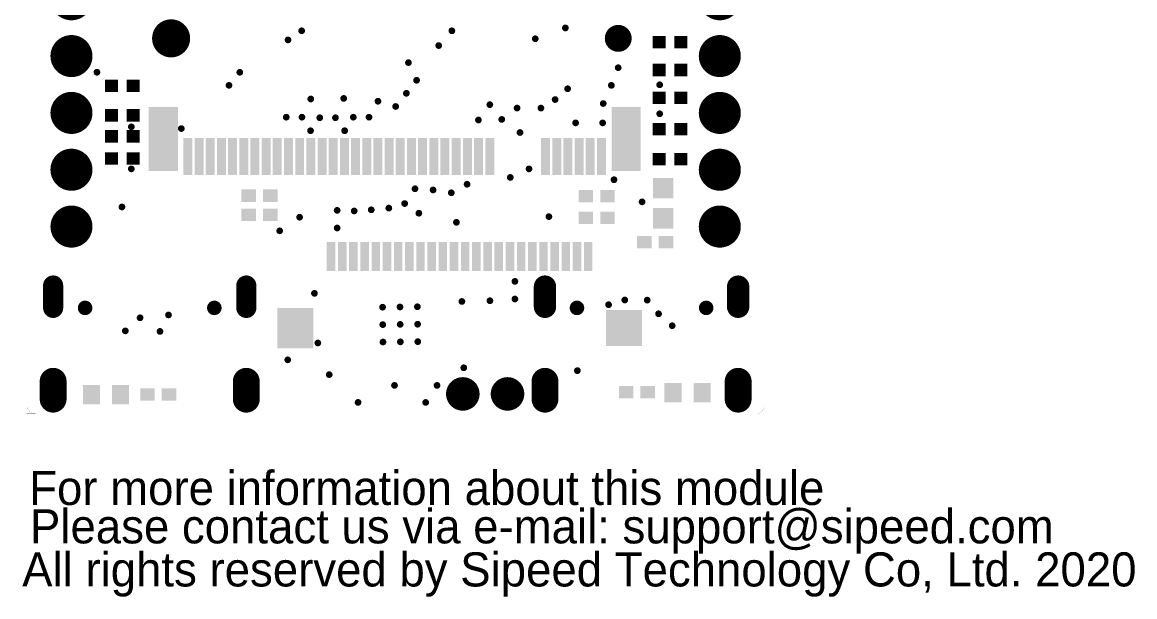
# Model space of a CAD drawing. Header units: millimetres. Extents: x -16.7 to 33.1, y -30.7 to 22.5.
# Drawn here: x -16.7 to 33.06, y -30.68 to -5 of the extents above; entities that cross this region are included whole.
import ezdxf

# ---------------------------------------------------------------- set-up
doc = ezdxf.new("R2010")
doc.units = ezdxf.units.MM
for name, color, linetype in [('KeepOutLayer', 6, 'Continuous'), ('PadHoleLayer', 156, 'Continuous'), ('TopSolder', 216, 'Continuous'), ('ViaHoleLayer', 16, 'Continuous')]:
    doc.layers.add(name, color=color, linetype=linetype)

# ---------------------------------------------------------------- blocks, each defined once
blk = doc.blocks.new('R0402_M_1')
at = {"layer": 'TopSolder'}
for points in [[(-0.808, -0.279), (-0.157, -0.279), (-0.808, 0.279), (-0.157, 0.279)], [(0.157, -0.279), (0.808, -0.279), (0.157, 0.279), (0.808, 0.279)]]:
    blk.add_solid(points, dxfattribs=at)
blk = doc.blocks.new('R0402_M_4')
at = {"layer": 'TopSolder'}
for points in [[(-0.808, -0.279), (-0.157, -0.279), (-0.808, 0.279), (-0.157, 0.279)], [(0.157, -0.279), (0.808, -0.279), (0.157, 0.279), (0.808, 0.279)]]:
    blk.add_solid(points, dxfattribs=at)
blk = doc.blocks.new('R0402_M_5')
at = {"layer": 'TopSolder'}
for points in [[(-0.808, -0.279), (-0.157, -0.279), (-0.808, 0.279), (-0.157, 0.279)], [(0.157, -0.279), (0.808, -0.279), (0.157, 0.279), (0.808, 0.279)]]:
    blk.add_solid(points, dxfattribs=at)
blk = doc.blocks.new('ESD0402_M_9')
at = {"layer": 'TopSolder'}
for points in [[(-0.773, -0.279), (-0.192, -0.279), (-0.773, 0.279), (-0.192, 0.279)], [(0.192, -0.279), (0.773, -0.279), (0.192, 0.279), (0.773, 0.279)]]:
    blk.add_solid(points, dxfattribs=at)
blk = doc.blocks.new('ESD0402_M_10')
at = {"layer": 'TopSolder'}
for points in [[(-0.773, -0.279), (-0.192, -0.279), (-0.773, 0.279), (-0.192, 0.279)], [(0.192, -0.279), (0.773, -0.279), (0.192, 0.279), (0.773, 0.279)]]:
    blk.add_solid(points, dxfattribs=at)
blk = doc.blocks.new('ESD0402_M_11')
at = {"layer": 'TopSolder'}
for points in [[(-0.773, -0.279), (-0.192, -0.279), (-0.773, 0.279), (-0.192, 0.279)], [(0.192, -0.279), (0.773, -0.279), (0.192, 0.279), (0.773, 0.279)]]:
    blk.add_solid(points, dxfattribs=at)
blk = doc.blocks.new('ESD0402_M_13')
at = {"layer": 'TopSolder'}
for points in [[(-0.773, -0.279), (-0.192, -0.279), (-0.773, 0.279), (-0.192, 0.279)], [(0.192, -0.279), (0.773, -0.279), (0.192, 0.279), (0.773, 0.279)]]:
    blk.add_solid(points, dxfattribs=at)
blk = doc.blocks.new('ESD0402_M_17')
at = {"layer": 'TopSolder'}
for points in [[(-0.773, -0.279), (-0.192, -0.279), (-0.773, 0.279), (-0.192, 0.279)], [(0.192, -0.279), (0.773, -0.279), (0.192, 0.279), (0.773, 0.279)]]:
    blk.add_solid(points, dxfattribs=at)
blk = doc.blocks.new('ESD0402_M_18')
at = {"layer": 'TopSolder'}
for points in [[(-0.773, -0.279), (-0.192, -0.279), (-0.773, 0.279), (-0.192, 0.279)], [(0.192, -0.279), (0.773, -0.279), (0.192, 0.279), (0.773, 0.279)]]:
    blk.add_solid(points, dxfattribs=at)
blk = doc.blocks.new('ESD0402_M_21')
at = {"layer": 'TopSolder'}
for points in [[(-0.773, -0.279), (-0.192, -0.279), (-0.773, 0.279), (-0.192, 0.279)], [(0.192, -0.279), (0.773, -0.279), (0.192, 0.279), (0.773, 0.279)]]:
    blk.add_solid(points, dxfattribs=at)
blk = doc.blocks.new('ESD0402_M_22')
at = {"layer": 'TopSolder'}
for points in [[(-0.773, -0.279), (-0.192, -0.279), (-0.773, 0.279), (-0.192, 0.279)], [(0.192, -0.279), (0.773, -0.279), (0.192, 0.279), (0.773, 0.279)]]:
    blk.add_solid(points, dxfattribs=at)
blk = doc.blocks.new('ESD0402_M_28')
at = {"layer": 'TopSolder'}
for points in [[(-0.773, -0.279), (-0.192, -0.279), (-0.773, 0.279), (-0.192, 0.279)], [(0.192, -0.279), (0.773, -0.279), (0.192, 0.279), (0.773, 0.279)]]:
    blk.add_solid(points, dxfattribs=at)
blk = doc.blocks.new('HN1X2___2_0_B_67')
at = {"layer": 'PadHoleLayer', "const_width": 0.5}
for points in [[(-0.25, 0, 1), (0.25, 0, 1)], [(1.75, 0, 1), (2.25, 0, 1)]]:
    blk.add_lwpolyline(points, format="xyb", close=True, dxfattribs=at)
at = {"layer": 'TopSolder', "const_width": 0.75}
for points in [[(-0.375, 0, 1), (0.375, 0, 1)], [(1.625, 0, 1), (2.375, 0, 1)]]:
    blk.add_lwpolyline(points, format="xyb", close=True, dxfattribs=at)
blk = doc.blocks.new('HN1X10_69')
at = {"layer": 'PadHoleLayer', "const_width": 0.5}
for points in [[(-4.06, 0, 1), (-3.56, 0, 1)], [(-1.52, 0, 1), (-1.02, 0, 1)], [(1.02, 0, 1), (1.52, 0, 1)], [(3.56, 0, 1), (4.06, 0, 1)], [(6.1, 0, 1), (6.6, 0, 1)], [(8.64, 0, 1), (9.14, 0, 1)], [(11.18, 0, 1), (11.68, 0, 1)], [(13.72, 0, 1), (14.22, 0, 1)], [(16.26, 0, 1), (16.76, 0, 1)], [(18.8, 0, 1), (19.3, 0, 1)]]:
    blk.add_lwpolyline(points, format="xyb", close=True, dxfattribs=at)
at = {"layer": 'TopSolder', "const_width": 0.94}
for points in [[(-4.28, 0, 1), (-3.34, 0, 1)], [(-1.74, 0, 1), (-0.8, 0, 1)], [(0.8, 0, 1), (1.74, 0, 1)], [(3.34, 0, 1), (4.28, 0, 1)], [(5.88, 0, 1), (6.82, 0, 1)], [(8.42, 0, 1), (9.36, 0, 1)], [(10.96, 0, 1), (11.9, 0, 1)], [(13.5, 0, 1), (14.44, 0, 1)], [(16.04, 0, 1), (16.98, 0, 1)], [(18.58, 0, 1), (19.52, 0, 1)]]:
    blk.add_lwpolyline(points, format="xyb", close=True, dxfattribs=at)
blk = doc.blocks.new('HN1X10_70')
at = {"layer": 'PadHoleLayer', "const_width": 0.5}
for points in [[(-4.06, 0, 1), (-3.56, 0, 1)], [(-1.52, 0, 1), (-1.02, 0, 1)], [(1.02, 0, 1), (1.52, 0, 1)], [(3.56, 0, 1), (4.06, 0, 1)], [(6.1, 0, 1), (6.6, 0, 1)], [(8.64, 0, 1), (9.14, 0, 1)], [(11.18, 0, 1), (11.68, 0, 1)], [(13.72, 0, 1), (14.22, 0, 1)], [(16.26, 0, 1), (16.76, 0, 1)], [(18.8, 0, 1), (19.3, 0, 1)]]:
    blk.add_lwpolyline(points, format="xyb", close=True, dxfattribs=at)
at = {"layer": 'TopSolder', "const_width": 0.94}
for points in [[(-4.28, 0, 1), (-3.34, 0, 1)], [(-1.74, 0, 1), (-0.8, 0, 1)], [(0.8, 0, 1), (1.74, 0, 1)], [(3.34, 0, 1), (4.28, 0, 1)], [(5.88, 0, 1), (6.82, 0, 1)], [(8.42, 0, 1), (9.36, 0, 1)], [(10.96, 0, 1), (11.9, 0, 1)], [(13.5, 0, 1), (14.44, 0, 1)], [(16.04, 0, 1), (16.98, 0, 1)], [(18.58, 0, 1), (19.52, 0, 1)]]:
    blk.add_lwpolyline(points, format="xyb", close=True, dxfattribs=at)
blk = doc.blocks.new('R0402_M_74')
at = {"layer": 'TopSolder'}
for points in [[(-0.808, -0.279), (-0.157, -0.279), (-0.808, 0.279), (-0.157, 0.279)], [(0.157, -0.279), (0.808, -0.279), (0.157, 0.279), (0.808, 0.279)]]:
    blk.add_solid(points, dxfattribs=at)
blk = doc.blocks.new('R0402_M_100')
at = {"layer": 'TopSolder'}
for points in [[(-0.808, -0.279), (-0.157, -0.279), (-0.808, 0.279), (-0.157, 0.279)], [(0.157, -0.279), (0.808, -0.279), (0.157, 0.279), (0.808, 0.279)]]:
    blk.add_solid(points, dxfattribs=at)
blk = doc.blocks.new('R0402_M_111')
at = {"layer": 'TopSolder'}
for points in [[(-0.808, -0.279), (-0.157, -0.279), (-0.808, 0.279), (-0.157, 0.279)], [(0.157, -0.279), (0.808, -0.279), (0.157, 0.279), (0.808, 0.279)]]:
    blk.add_solid(points, dxfattribs=at)
blk = doc.blocks.new('R0402_M_112')
at = {"layer": 'TopSolder'}
for points in [[(-0.808, -0.279), (-0.157, -0.279), (-0.808, 0.279), (-0.157, 0.279)], [(0.157, -0.279), (0.808, -0.279), (0.157, 0.279), (0.808, 0.279)]]:
    blk.add_solid(points, dxfattribs=at)
blk = doc.blocks.new('FPC_24P_0_5______________115')
at = {"layer": 'TopSolder'}
for points in [[(-5.941, -1.234), (-5.559, -1.234), (-5.941, 0.068), (-5.559, 0.068)], [(-5.441, -1.234), (-5.059, -1.234), (-5.441, 0.068), (-5.059, 0.068)], [(-4.941, -1.234), (-4.559, -1.234), (-4.941, 0.068), (-4.559, 0.068)], [(-4.441, -1.234), (-4.059, -1.234), (-4.441, 0.068), (-4.059, 0.068)], [(-3.941, -1.234), (-3.559, -1.234), (-3.941, 0.068), (-3.559, 0.068)], [(-3.441, -1.234), (-3.059, -1.234), (-3.441, 0.068), (-3.059, 0.068)], [(-2.559, 0.068), (-2.941, 0.068), (-2.559, -1.234), (-2.941, -1.234)], [(-2.059, 0.068), (-2.441, 0.068), (-2.059, -1.234), (-2.441, -1.234)], [(-1.559, 0.068), (-1.941, 0.068), (-1.559, -1.234), (-1.941, -1.234)], [(-1.059, 0.068), (-1.441, 0.068), (-1.059, -1.234), (-1.441, -1.234)], [(-0.559, 0.068), (-0.941, 0.068), (-0.559, -1.234), (-0.941, -1.234)], [(-0.059, 0.068), (-0.441, 0.068), (-0.059, -1.234), (-0.441, -1.234)], [(0.441, 0.068), (0.059, 0.068), (0.441, -1.234), (0.059, -1.234)], [(0.941, 0.068), (0.559, 0.068), (0.941, -1.234), (0.559, -1.234)], [(1.441, 0.068), (1.059, 0.068), (1.441, -1.234), (1.059, -1.234)], [(1.941, 0.068), (1.559, 0.068), (1.941, -1.234), (1.559, -1.234)], [(2.441, 0.068), (2.059, 0.068), (2.441, -1.234), (2.059, -1.234)], [(2.941, 0.068), (2.559, 0.068), (2.941, -1.234), (2.559, -1.234)], [(3.441, 0.068), (3.059, 0.068), (3.441, -1.234), (3.059, -1.234)], [(3.941, 0.068), (3.559, 0.068), (3.941, -1.234), (3.559, -1.234)], [(4.441, 0.068), (4.059, 0.068), (4.441, -1.234), (4.059, -1.234)], [(4.941, 0.068), (4.559, 0.068), (4.941, -1.234), (4.559, -1.234)], [(5.441, 0.068), (5.059, 0.068), (5.441, -1.234), (5.059, -1.234)], [(5.941, 0.068), (5.559, 0.068), (5.941, -1.234), (5.559, -1.234)], [(-8.151, -4.684), (-6.549, -4.684), (-8.151, -2.882), (-6.549, -2.882)], [(6.549, -4.584), (8.151, -4.584), (6.549, -2.982), (8.151, -2.982)]]:
    blk.add_solid(points, dxfattribs=at)
blk = doc.blocks.new('USB_C_B_117')
at = {"layer": 'PadHoleLayer'}
for points, const_width in [([(-4.545, 4.425), (-4.545, 5.075, -1), (-4.095, 5.075), (-4.095, 4.425, -1)], 0.15), ([(4.095, 4.425), (4.095, 5.075, -1), (4.545, 5.075), (4.545, 4.425, -1)], 0.15), ([(-4.545, 0.145), (-4.545, 0.995, -1), (-4.095, 0.995), (-4.095, 0.145, -1)], 0.15), ([(-3.052, 1.07, 1), (-2.728, 1.07, 1)], 0.325), ([(2.728, 1.07, 1), (3.052, 1.07, 1)], 0.325), ([(4.095, 0.145), (4.095, 0.995, -1), (4.545, 0.995), (4.545, 0.145, -1)], 0.15)]:
    blk.add_lwpolyline(points, format="xyb", close=True, dxfattribs=dict(at, const_width=const_width))
at = {"layer": 'TopSolder'}
for points, const_width in [([(-4.32, 5.15), (-4.32, 4.35)], 1.2), ([(4.32, 5.15), (4.32, 4.35)], 1.2), ([(-4.32, 1.02), (-4.32, 0.12)], 1), ([(4.32, 1.02), (4.32, 0.12)], 1)]:
    blk.add_lwpolyline(points, dxfattribs=dict(at, const_width=const_width))
for points, const_width in [([(-4.62, 5.15, 1), (-4.02, 5.15, 1)], 0.6), ([(4.02, 5.15, 1), (4.62, 5.15, 1)], 0.6), ([(-4.62, 4.35, 1), (-4.02, 4.35, 1)], 0.6), ([(4.02, 4.35, 1), (4.62, 4.35, 1)], 0.6), ([(-4.57, 1.02, 1), (-4.07, 1.02, 1)], 0.5), ([(4.07, 1.02, 1), (4.57, 1.02, 1)], 0.5), ([(-4.57, 0.12, 1), (-4.07, 0.12, 1)], 0.5), ([(4.07, 0.12, 1), (4.57, 0.12, 1)], 0.5)]:
    blk.add_lwpolyline(points, format="xyb", close=True, dxfattribs=dict(at, const_width=const_width))
for points in [[(-2.789, 1.171), (-2.991, 1.171), (-2.789, 0.969), (-2.991, 0.969)], [(2.991, 1.171), (2.789, 1.171), (2.991, 0.969), (2.789, 0.969)]]:
    blk.add_solid(points, dxfattribs=at)
blk = doc.blocks.new('USB_C_B_118')
at = {"layer": 'PadHoleLayer'}
for points, const_width in [([(-4.545, 4.425), (-4.545, 5.075, -1), (-4.095, 5.075), (-4.095, 4.425, -1)], 0.15), ([(4.095, 4.425), (4.095, 5.075, -1), (4.545, 5.075), (4.545, 4.425, -1)], 0.15), ([(-4.545, 0.145), (-4.545, 0.995, -1), (-4.095, 0.995), (-4.095, 0.145, -1)], 0.15), ([(-3.052, 1.07, 1), (-2.728, 1.07, 1)], 0.325), ([(2.728, 1.07, 1), (3.052, 1.07, 1)], 0.325), ([(4.095, 0.145), (4.095, 0.995, -1), (4.545, 0.995), (4.545, 0.145, -1)], 0.15)]:
    blk.add_lwpolyline(points, format="xyb", close=True, dxfattribs=dict(at, const_width=const_width))
at = {"layer": 'TopSolder'}
for points, const_width in [([(-4.32, 5.15), (-4.32, 4.35)], 1.2), ([(4.32, 5.15), (4.32, 4.35)], 1.2), ([(-4.32, 1.07), (-4.32, 0.07)], 0.9), ([(4.32, 1.07), (4.32, 0.07)], 0.9)]:
    blk.add_lwpolyline(points, dxfattribs=dict(at, const_width=const_width))
for points, const_width in [([(-4.62, 5.15, 1), (-4.02, 5.15, 1)], 0.6), ([(4.02, 5.15, 1), (4.62, 5.15, 1)], 0.6), ([(-4.62, 4.35, 1), (-4.02, 4.35, 1)], 0.6), ([(4.02, 4.35, 1), (4.62, 4.35, 1)], 0.6), ([(-4.545, 1.07, 1), (-4.095, 1.07, 1)], 0.45), ([(4.095, 1.07, 1), (4.545, 1.07, 1)], 0.45), ([(-4.545, 0.07, 1), (-4.095, 0.07, 1)], 0.45), ([(4.095, 0.07, 1), (4.545, 0.07, 1)], 0.45)]:
    blk.add_lwpolyline(points, format="xyb", close=True, dxfattribs=dict(at, const_width=const_width))
for points in [[(-2.789, 1.171), (-2.991, 1.171), (-2.789, 0.969), (-2.991, 0.969)], [(2.991, 1.171), (2.789, 1.171), (2.991, 0.969), (2.789, 0.969)]]:
    blk.add_solid(points, dxfattribs=at)
blk = doc.blocks.new('M2_67P0R50_B_FEMALE_119')
at = {"layer": 'PadHoleLayer'}
for points, const_width in [([(-10.275, 0, 1), (-9.725, 0, 1)], 0.55), ([(9.6, 0, 1), (10.4, 0, 1)], 0.8)]:
    blk.add_lwpolyline(points, format="xyb", close=True, dxfattribs=dict(at, const_width=const_width))
at = {"layer": 'TopSolder'}
for points, const_width in [([(-10.3, 0, 1), (-9.7, 0, 1)], 0.601), ([(9.575, 0, 1), (10.425, 0, 1)], 0.851)]:
    blk.add_lwpolyline(points, format="xyb", close=True, dxfattribs=dict(at, const_width=const_width))
for points in [[(-9.451, 6.101), (-9.451, 4.449), (-9.049, 6.101), (-9.049, 4.449)], [(-8.951, 6.101), (-8.951, 4.449), (-8.549, 6.101), (-8.549, 4.449)], [(-8.451, 6.101), (-8.451, 4.449), (-8.049, 6.101), (-8.049, 4.449)], [(-7.951, 6.101), (-7.951, 4.449), (-7.549, 6.101), (-7.549, 4.449)], [(-7.451, 6.101), (-7.451, 4.449), (-7.049, 6.101), (-7.049, 4.449)], [(-6.951, 6.101), (-6.951, 4.449), (-6.549, 6.101), (-6.549, 4.449)], [(-4.451, 6.101), (-4.451, 4.449), (-4.049, 6.101), (-4.049, 4.449)], [(-3.951, 6.101), (-3.951, 4.449), (-3.549, 6.101), (-3.549, 4.449)], [(-3.451, 6.101), (-3.451, 4.449), (-3.049, 6.101), (-3.049, 4.449)], [(-2.951, 6.101), (-2.951, 4.449), (-2.549, 6.101), (-2.549, 4.449)], [(-2.451, 6.101), (-2.451, 4.449), (-2.049, 6.101), (-2.049, 4.449)], [(-1.951, 6.101), (-1.951, 4.449), (-1.549, 6.101), (-1.549, 4.449)], [(-1.451, 6.101), (-1.451, 4.449), (-1.049, 6.101), (-1.049, 4.449)], [(-0.951, 6.101), (-0.951, 4.449), (-0.549, 6.101), (-0.549, 4.449)], [(-0.451, 6.101), (-0.451, 4.449), (-0.049, 6.101), (-0.049, 4.449)], [(0.049, 6.101), (0.049, 4.449), (0.451, 6.101), (0.451, 4.449)], [(0.549, 6.101), (0.549, 4.449), (0.951, 6.101), (0.951, 4.449)], [(1.049, 6.101), (1.049, 4.449), (1.451, 6.101), (1.451, 4.449)], [(1.549, 6.101), (1.549, 4.449), (1.951, 6.101), (1.951, 4.449)], [(2.049, 6.101), (2.049, 4.449), (2.451, 6.101), (2.451, 4.449)], [(2.549, 6.101), (2.549, 4.449), (2.951, 6.101), (2.951, 4.449)], [(3.049, 6.101), (3.049, 4.449), (3.451, 6.101), (3.451, 4.449)], [(3.549, 6.101), (3.549, 4.449), (3.951, 6.101), (3.951, 4.449)], [(4.049, 6.101), (4.049, 4.449), (4.451, 6.101), (4.451, 4.449)], [(4.549, 6.101), (4.549, 4.449), (4.951, 6.101), (4.951, 4.449)], [(5.049, 6.101), (5.049, 4.449), (5.451, 6.101), (5.451, 4.449)], [(5.549, 6.101), (5.549, 4.449), (5.951, 6.101), (5.951, 4.449)], [(6.049, 6.101), (6.049, 4.449), (6.451, 6.101), (6.451, 4.449)], [(6.549, 6.101), (6.549, 4.449), (6.951, 6.101), (6.951, 4.449)], [(7.049, 6.101), (7.049, 4.449), (7.451, 6.101), (7.451, 4.449)], [(7.549, 6.101), (7.549, 4.449), (7.951, 6.101), (7.951, 4.449)], [(8.049, 6.101), (8.049, 4.449), (8.451, 6.101), (8.451, 4.449)], [(8.549, 6.101), (8.549, 4.449), (8.951, 6.101), (8.951, 4.449)], [(9.049, 6.101), (9.049, 4.449), (9.451, 6.101), (9.451, 4.449)], [(-11.001, 5.926), (-11.001, 3.074), (-9.699, 5.926), (-9.699, 3.074)], [(9.699, 5.926), (9.699, 3.074), (11.001, 5.926), (11.001, 3.074)], [(-9.201, -1.449), (-9.201, -3.101), (-8.799, -1.449), (-8.799, -3.101)], [(-8.701, -1.449), (-8.701, -3.101), (-8.299, -1.449), (-8.299, -3.101)], [(-8.201, -1.449), (-8.201, -3.101), (-7.799, -1.449), (-7.799, -3.101)], [(-7.701, -1.449), (-7.701, -3.101), (-7.299, -1.449), (-7.299, -3.101)], [(-7.201, -1.449), (-7.201, -3.101), (-6.799, -1.449), (-6.799, -3.101)], [(-4.701, -1.449), (-4.701, -3.101), (-4.299, -1.449), (-4.299, -3.101)], [(-4.201, -1.449), (-4.201, -3.101), (-3.799, -1.449), (-3.799, -3.101)], [(-3.701, -1.449), (-3.701, -3.101), (-3.299, -1.449), (-3.299, -3.101)], [(-3.201, -1.449), (-3.201, -3.101), (-2.799, -1.449), (-2.799, -3.101)], [(-2.701, -1.449), (-2.701, -3.101), (-2.299, -1.449), (-2.299, -3.101)], [(-2.201, -1.449), (-2.201, -3.101), (-1.799, -1.449), (-1.799, -3.101)], [(-1.701, -1.449), (-1.701, -3.101), (-1.299, -1.449), (-1.299, -3.101)], [(-1.201, -1.449), (-1.201, -3.101), (-0.799, -1.449), (-0.799, -3.101)], [(-0.701, -1.449), (-0.701, -3.101), (-0.299, -1.449), (-0.299, -3.101)], [(-0.201, -1.449), (-0.201, -3.101), (0.201, -1.449), (0.201, -3.101)], [(0.299, -1.449), (0.299, -3.101), (0.701, -1.449), (0.701, -3.101)], [(0.799, -1.449), (0.799, -3.101), (1.201, -1.449), (1.201, -3.101)], [(1.299, -1.449), (1.299, -3.101), (1.701, -1.449), (1.701, -3.101)], [(1.799, -1.449), (1.799, -3.101), (2.201, -1.449), (2.201, -3.101)], [(2.299, -1.449), (2.299, -3.101), (2.701, -1.449), (2.701, -3.101)], [(2.799, -1.449), (2.799, -3.101), (3.201, -1.449), (3.201, -3.101)], [(3.299, -1.449), (3.299, -3.101), (3.701, -1.449), (3.701, -3.101)], [(3.799, -1.449), (3.799, -3.101), (4.201, -1.449), (4.201, -3.101)], [(4.299, -1.449), (4.299, -3.101), (4.701, -1.449), (4.701, -3.101)], [(4.799, -1.449), (4.799, -3.101), (5.201, -1.449), (5.201, -3.101)], [(5.299, -1.449), (5.299, -3.101), (5.701, -1.449), (5.701, -3.101)], [(5.799, -1.449), (5.799, -3.101), (6.201, -1.449), (6.201, -3.101)], [(6.299, -1.449), (6.299, -3.101), (6.701, -1.449), (6.701, -3.101)], [(6.799, -1.449), (6.799, -3.101), (7.201, -1.449), (7.201, -3.101)], [(7.299, -1.449), (7.299, -3.101), (7.701, -1.449), (7.701, -3.101)], [(7.799, -1.449), (7.799, -3.101), (8.201, -1.449), (8.201, -3.101)], [(8.299, -1.449), (8.299, -3.101), (8.701, -1.449), (8.701, -3.101)], [(8.799, -1.449), (8.799, -3.101), (9.201, -1.449), (9.201, -3.101)]]:
    blk.add_solid(points, dxfattribs=at)
blk = doc.blocks.new('0603_LED_126')
at = {"layer": 'TopSolder'}
for points in [[(-0.269, -0.432), (-0.269, 0.432), (-1.031, -0.432), (-1.031, 0.432)], [(1.031, -0.432), (1.031, 0.432), (0.269, -0.432), (0.269, 0.432)]]:
    blk.add_solid(points, dxfattribs=at)
blk = doc.blocks.new('0603_LED_127')
at = {"layer": 'TopSolder'}
for points in [[(-0.269, -0.432), (-0.269, 0.432), (-1.031, -0.432), (-1.031, 0.432)], [(1.031, -0.432), (1.031, 0.432), (0.269, -0.432), (0.269, 0.432)]]:
    blk.add_solid(points, dxfattribs=at)
blk = doc.blocks.new('C0603_M_132')
at = {"layer": 'TopSolder'}
for points in [[(0.432, -0.457), (0.432, 0.457), (-0.483, -0.457), (-0.483, 0.457)], [(1.778, -0.457), (1.778, 0.457), (0.864, -0.457), (0.864, 0.457)]]:
    blk.add_solid(points, dxfattribs=at)

msp = doc.modelspace()

# ---------------------------------------------------------------- linework, layer by layer
at = {"layer": 'KeepOutLayer', "const_width": 0.00254}
for points in [[(-16.494, 20.722), (-16.494, -22.105)], [(16.506, 20.832), (16.506, -22.119)], [(-16.502, -22.504), (-16.502, -22.109)], [(-16.502, -22.504), (-16.107, -22.504)], [(-16.099, -22.5), (16.125, -22.5)]]:
    msp.add_lwpolyline(points, dxfattribs=at)
at = {"layer": 'KeepOutLayer', "const_width": 0.00127}
for points in [[(-16.502, -22.109, 1), (-16.501, -22.109, 1)], [(-16.495, -22.105, 1), (-16.493, -22.105, 1)], [(-16.495, -22.105, 1), (-16.493, -22.105, 1)], [(16.505, -22.119, 1), (16.507, -22.119, 1)], [(16.505, -22.119, 1), (16.507, -22.119, 1)], [(-16.502, -22.504, 1), (-16.501, -22.504, 1)], [(-16.502, -22.504, 1), (-16.501, -22.504, 1)], [(-16.107, -22.504, 1), (-16.106, -22.504, 1)], [(-16.1, -22.5, 1), (-16.098, -22.5, 1)], [(-16.1, -22.5, 1), (-16.098, -22.5, 1)], [(16.124, -22.5, 1), (16.126, -22.5, 1)], [(16.124, -22.5, 1), (16.126, -22.5, 1)]]:
    msp.add_lwpolyline(points, format="xyb", close=True, dxfattribs=at)
at = {"layer": 'KeepOutLayer', "const_width": 0.00254}
for points in [[(-16.099, -22.5, -0.414214), (-16.494, -22.105)], [(16.506, -22.119, -0.414214), (16.125, -22.5)]]:
    msp.add_lwpolyline(points, format="xyb", dxfattribs=at)
at = {"layer": 'ViaHoleLayer', "const_width": 0.15}
for points in [[(-4.278, -5.385, 1), (-4.128, -5.385, 1)], [(2.44, -5.385, 1), (2.59, -5.385, 1)], [(7.516, -5.258, 1), (7.666, -5.258, 1)], [(-4.887, -5.791, 1), (-4.737, -5.791, 1)], [(1.852, -6.045, 1), (2.002, -6.045, 1)], [(6.17, -5.74, 1), (6.32, -5.74, 1)], [(0.498, -6.807, 1), (0.648, -6.807, 1)], [(9.879, -7.036, 1), (10.029, -7.036, 1)], [(-13.435, -7.239, 1), (-13.285, -7.239, 1)], [(-7.046, -7.239, 1), (-6.896, -7.239, 1)], [(0.862, -7.595, 1), (1.012, -7.595, 1)], [(-7.529, -7.823, 1), (-7.379, -7.823, 1)], [(7.618, -7.976, 1), (7.768, -7.976, 1)], [(9.574, -7.823, 1), (9.724, -7.823, 1)], [(11.736, -7.798, 1), (11.886, -7.798, 1)], [(-3.871, -8.433, 1), (-3.721, -8.433, 1)], [(-2.398, -8.407, 1), (-2.248, -8.407, 1)], [(-0.866, -8.534, 1), (-0.716, -8.534, 1)], [(0.404, -8.179, 1), (0.554, -8.179, 1)], [(7.059, -8.458, 1), (7.209, -8.458, 1)], [(-0.073, -8.768, 1), (0.077, -8.768, 1)], [(4.138, -8.687, 1), (4.288, -8.687, 1)], [(5.357, -8.839, 1), (5.507, -8.839, 1)], [(6.424, -8.839, 1), (6.574, -8.839, 1)], [(9.21, -8.636, 1), (9.36, -8.636, 1)], [(11.736, -9.093, 1), (11.886, -9.093, 1)], [(-4.969, -9.246, 1), (-4.819, -9.246, 1)], [(-4.267, -9.246, 1), (-4.117, -9.246, 1)], [(-3.469, -9.271, 1), (-3.319, -9.271, 1)], [(-2.767, -9.271, 1), (-2.617, -9.271, 1)], [(-1.969, -9.246, 1), (-1.819, -9.246, 1)], [(-1.267, -9.246, 1), (-1.117, -9.246, 1)], [(3.63, -9.373, 1), (3.78, -9.373, 1)], [(4.672, -9.347, 1), (4.822, -9.347, 1)], [(7.974, -9.5, 1), (8.124, -9.5, 1)], [(9.184, -9.5, 1), (9.334, -9.5, 1)], [(-11.898, -9.677, 1), (-11.748, -9.677, 1)], [(-9.662, -9.754, 1), (-9.512, -9.754, 1)], [(-3.881, -9.851, 1), (-3.731, -9.851, 1)], [(-2.355, -9.851, 1), (-2.205, -9.851, 1)], [(5.488, -9.931, 1), (5.638, -9.931, 1)], [(-11.898, -11.557, 1), (-11.748, -11.557, 1)], [(5.891, -11.557, 1), (6.041, -11.557, 1)], [(5.053, -11.938, 1), (5.203, -11.938, 1)], [(9.692, -12.04, 1), (9.842, -12.04, 1)], [(0.789, -12.446, 1), (0.939, -12.446, 1)], [(1.601, -12.497, 1), (1.751, -12.497, 1)], [(3.122, -12.243, 1), (3.272, -12.243, 1)], [(2.414, -12.624, 1), (2.564, -12.624, 1)], [(10.949, -13.03, 1), (11.099, -13.03, 1)], [(-12.318, -13.259, 1), (-12.168, -13.259, 1)], [(-2.691, -13.411, 1), (-2.541, -13.411, 1)], [(-1.929, -13.437, 1), (-1.779, -13.437, 1)], [(-1.167, -13.386, 1), (-1.017, -13.386, 1)], [(-0.38, -13.31, 1), (-0.23, -13.31, 1)], [(0.328, -13.106, 1), (0.478, -13.106, 1)], [(0.963, -13.538, 1), (1.113, -13.538, 1)], [(-4.371, -13.716, 1), (-4.221, -13.716, 1)], [(2.643, -13.945, 1), (2.793, -13.945, 1)], [(6.78, -13.691, 1), (6.93, -13.691, 1)], [(-5.26, -14.326, 1), (-5.11, -14.326, 1)], [(-2.691, -14.199, 1), (-2.541, -14.199, 1)], [(5.259, -16.586, 1), (5.409, -16.586, 1)], [(-3.707, -17.12, 1), (-3.557, -17.12, 1)], [(2.888, -17.483, 1), (3.038, -17.483, 1)], [(4.141, -17.45, 1), (4.291, -17.45, 1)], [(5.259, -17.374, 1), (5.409, -17.374, 1)], [(10.175, -17.418, 1), (10.325, -17.418, 1)], [(11.177, -17.424, 1), (11.327, -17.424, 1)], [(-0.66, -17.738, 1), (-0.51, -17.738, 1)], [(0.119, -17.729, 1), (0.269, -17.729, 1)], [(0.898, -17.72, 1), (1.048, -17.72, 1)], [(9.45, -17.628, 1), (9.6, -17.628, 1)], [(11.685, -18.034, 1), (11.835, -18.034, 1)], [(-11.505, -18.212, 1), (-11.355, -18.212, 1)], [(-10.235, -18.085, 1), (-10.085, -18.085, 1)], [(-0.651, -18.517, 1), (-0.501, -18.517, 1)], [(0.128, -18.508, 1), (0.278, -18.508, 1)], [(0.907, -18.499, 1), (1.057, -18.499, 1)], [(-12.165, -18.796, 1), (-12.015, -18.796, 1)], [(-10.616, -18.821, 1), (-10.466, -18.821, 1)], [(12.295, -18.567, 1), (12.445, -18.567, 1)], [(-3.555, -19.337, 1), (-3.405, -19.337, 1)], [(-0.642, -19.295, 1), (-0.492, -19.295, 1)], [(0.137, -19.287, 1), (0.287, -19.287, 1)], [(0.916, -19.278, 1), (1.066, -19.278, 1)], [(-4.901, -20.091, 1), (-4.751, -20.091, 1)], [(2.973, -20.447, 1), (3.123, -20.447, 1)], [(-3.047, -20.752, 1), (-2.897, -20.752, 1)], [(8.053, -20.574, 1), (8.203, -20.574, 1)], [(-0.126, -21.234, 1), (0.024, -21.234, 1)], [(1.777, -21.235, 1), (1.927, -21.235, 1)], [(-1.755, -21.995, 1), (-1.605, -21.995, 1)], [(1.268, -21.995, 1), (1.418, -21.995, 1)]]:
    msp.add_lwpolyline(points, format="xyb", close=True, dxfattribs=at)

# ---------------------------------------------------------------- block references
for name, p, rotation in [('HN1X10_70', (-14.5, 4.915), 270), ('HN1X10_69', (14.5, 4.915), 270), ('M2_67P0R50_B_FEMALE_119', (-0.043, -5.723), 180), ('ESD0402_M_21', (-12.221, -7.843), 180), ('ESD0402_M_17', (-12.221, -9.164), 180), ('ESD0402_M_10', (-12.221, -10.103), 180), ('ESD0402_M_13', (-12.221, -11.094), 180), ('C0603_M_132', (11.963, -13.741), 90), ('R0402_M_100', (8.992, -12.776), 180), ('R0402_M_1', (8.992, -13.741), 180), ('R0402_M_74', (11.608, -14.834), 180), ('USB_C_B_118', (-11, -16.7), 180), ('USB_C_B_117', (11, -16.7), 180), ('HN1X2___2_0_B_67', (5.004, -21.615), 180), ('R0402_M_112', (10.795, -21.539), 180), ('0603_LED_127', (13.056, -21.565), 180)]:
    msp.add_blockref(name, p, dxfattribs=dict(rotation=rotation))
for name, p in [('ESD0402_M_11', (12.268, -5.893)), ('ESD0402_M_28', (12.268, -7.137)), ('ESD0402_M_9', (12.268, -8.382)), ('ESD0402_M_22', (12.268, -9.779)), ('ESD0402_M_18', (12.268, -11.125)), ('R0402_M_4', (-6.088, -12.751)), ('R0402_M_5', (-6.088, -13.614)), ('FPC_24P_0_5______________115', (2.862, -14.886)), ('0603_LED_126', (-12.954, -21.641)), ('R0402_M_111', (-10.617, -21.641))]:
    msp.add_blockref(name, p)

# ---------------------------------------------------------------- texts
at = {"layer": 'KeepOutLayer'}
for s, p in [('For more information about this module', (-16.392, -26.579)), ('Please contact us via e-mail: support@sipeed.com', (-16.356, -28.295)), ('All rights reserved by Sipeed Technology Co, Ltd. 2020', (-16.706, -30.22))]:
    msp.add_text(s, height=1.524, rotation=360, dxfattribs=at).set_placement(p)

doc.saveas('drawing.dxf')
